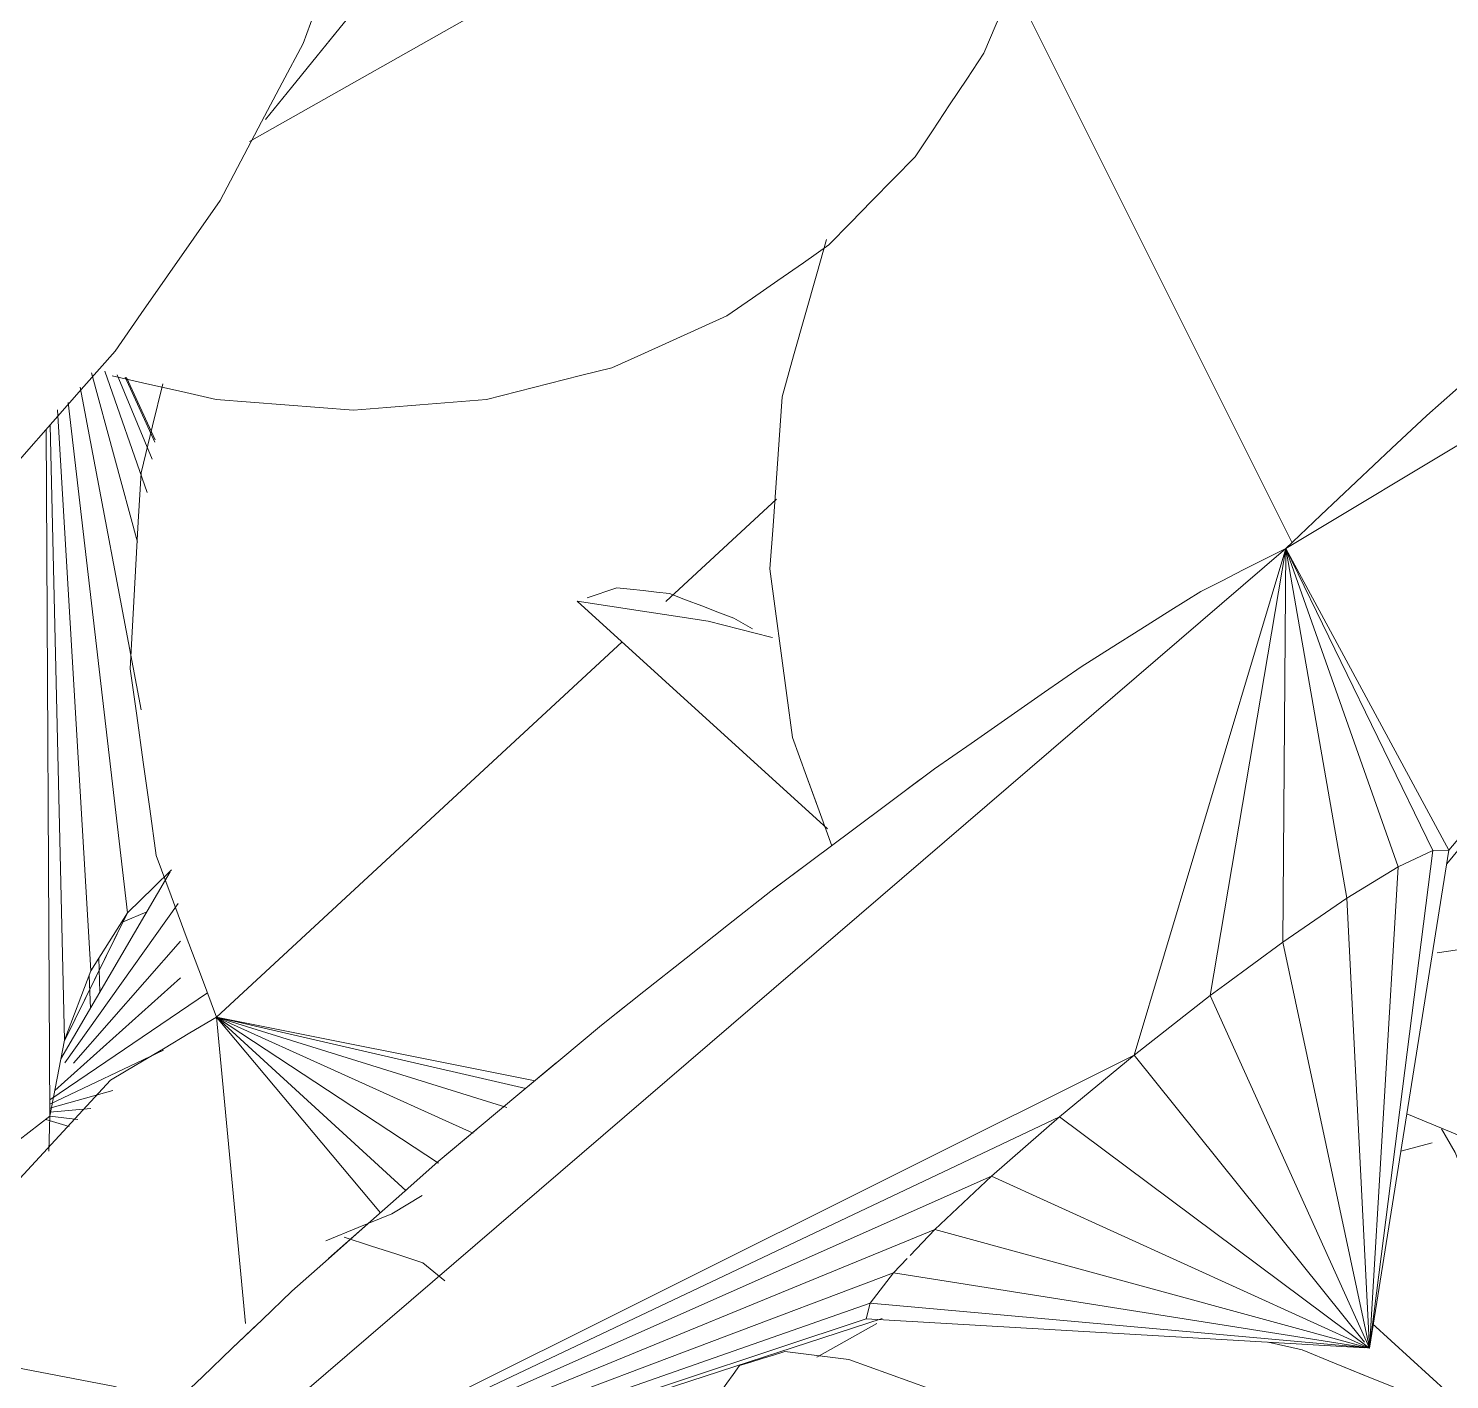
# Model space of a CAD drawing. Header units: metres. Extents: x -18.34 to -13.25, y -25.49 to -16.26.
# Drawn here: x -17.9312 to -17.89111, y -21.30396 to -21.26585 of the extents above; entities that cross this region are included whole.
import ezdxf

# ---------------------------------------------------------------- set-up
doc = ezdxf.new("R2010")
doc.units = ezdxf.units.M
doc.layers.add('Importações nas famílias', color=7, linetype='Continuous', lineweight=5)
doc.layers.add('Vegetação', color=7, linetype='Continuous', lineweight=5)

# ---------------------------------------------------------------- blocks, each defined once
blk = doc.blocks.new('Planta_pergolado_12200 - plantas pergolado_skp_Component_12-V2509-Pavimento 02 - Executivo')
at = {"layer": 'Importações nas famílias', "color": 9}
for p, q in [((0.198984, 0.117965), (0.198125, 0.118184)), ((0.1724, 0.114648), (0.17181, 0.114312))]:
    blk.add_line(p, q, dxfattribs=at)
at = {"layer": 'Importações nas famílias', "color": 9, "flags": 128}
for points in [[(0.192036, 0.119336), (0.191149, 0.119361), (0.190263, 0.119387)], [(0.195547, 0.118843), (0.194669, 0.118966), (0.193791, 0.119089), (0.192913, 0.119213), (0.192036, 0.119336)], [(0.198011, 0.118213), (0.197265, 0.118404), (0.196406, 0.118623), (0.195547, 0.118843)], [(0.200647, 0.117338), (0.199815, 0.117651), (0.198984, 0.117965)]]:
    blk.add_lwpolyline(points, dxfattribs=at)
blk = doc.blocks.new('Planta_pergolado_12200 - plantas pergolado_skp_Component_17-V2511-Pavimento 02 - Executivo')
at = {"layer": 'Importações nas famílias', "color": 9}
blk.add_line((0.172386, 0.114582), (0.173598, 0.117922), dxfattribs=at)
blk = doc.blocks.new('Planta_pergolado_12200 - plantas pergolado_skp_Component_16-V2512-Pavimento 02 - Executivo')
for name in ['Planta_pergolado_12200 - plantas pergolado_skp_Component_17-V2511-Pavimento 02 - Executivo', 'Planta_pergolado_12200 - plantas pergolado_skp_Component_12-V2509-Pavimento 02 - Executivo']:
    blk.add_blockref(name, (0, 0))
blk = doc.blocks.new('Planta_pergolado_12200 - plantas pergolado_skp_Component_12-V247-Pavimento 02 - Executivo')
at = {"layer": 'Importações nas famílias', "color": 9}
blk.add_line((0.163579, 0.077889), (0.162834, 0.077325), dxfattribs=at)
at = {"layer": 'Importações nas famílias', "color": 9, "flags": 128}
blk.add_lwpolyline([(0.165226, 0.078793), (0.164417, 0.078349), (0.163579, 0.077889)], dxfattribs=at)
blk = doc.blocks.new('Planta_pergolado_12200 - plantas pergolado_skp_Component_17-V248-Pavimento 02 - Executivo')
at = {"layer": 'Importações nas famílias', "color": 9}
blk.add_line((0.162618, 0.07909), (0.161993, 0.079499), dxfattribs=at)
at = {"layer": 'Importações nas famílias', "color": 9, "flags": 128}
blk.add_lwpolyline([(0.16476, 0.078644), (0.164046, 0.078793), (0.163332, 0.078942), (0.162618, 0.07909)], dxfattribs=at)
blk = doc.blocks.new('Planta_pergolado_12200 - plantas pergolado_skp_Component_16-V422-Pavimento 02 - Executivo')
for name in ['Planta_pergolado_12200 - plantas pergolado_skp_Component_17-V248-Pavimento 02 - Executivo', 'Planta_pergolado_12200 - plantas pergolado_skp_Component_12-V247-Pavimento 02 - Executivo']:
    blk.add_blockref(name, (0, 0))
blk = doc.blocks.new('Planta_pergolado_12200 - plantas pergolado_skp_Component_12-V2519-Pavimento 02 - Executivo')
at = {"layer": 'Importações nas famílias', "color": 9}
for p, q in [((0.20231, 0.116711), (0.190776, 0.113812)), ((0.190728, 0.114691), (0.19144, 0.114839)), ((0.1724, 0.114648), (0.17181, 0.114312))]:
    blk.add_line(p, q, dxfattribs=at)
at = {"layer": 'Importações nas famílias', "color": 9, "flags": 128}
for points in [[(0.192036, 0.119336), (0.191149, 0.119361), (0.190263, 0.119387), (0.19002, 0.119394)], [(0.195547, 0.118843), (0.194669, 0.118966), (0.193791, 0.119089), (0.192913, 0.119213), (0.192036, 0.119336)], [(0.198984, 0.117965), (0.198125, 0.118184), (0.197265, 0.118404), (0.196406, 0.118623), (0.195547, 0.118843)], [(0.20231, 0.116711), (0.201478, 0.117024), (0.200647, 0.117338), (0.199815, 0.117651), (0.198984, 0.117965)], [(0.198922, 0.116198), (0.199769, 0.116327), (0.200616, 0.116455), (0.201463, 0.116583), (0.20231, 0.116711)], [(0.19527, 0.11557), (0.196183, 0.115727), (0.197096, 0.115884), (0.198009, 0.116041), (0.198922, 0.116198)], [(0.19144, 0.114839), (0.192398, 0.115022), (0.193355, 0.115204), (0.194313, 0.115387), (0.19527, 0.11557)]]:
    blk.add_lwpolyline(points, dxfattribs=at)
blk = doc.blocks.new('Planta_pergolado_12200 - plantas pergolado_skp_Component_17-V2520-Pavimento 02 - Executivo')
at = {"layer": 'Importações nas famílias', "color": 9}
for p, q in [((0.173776, 0.11996), (0.181266, 0.127147)), ((0.173699, 0.120881), (0.173776, 0.11996)), ((0.173872, 0.120051), (0.173239, 0.120176)), ((0.173801, 0.119745), (0.172194, 0.119103)), ((0.173789, 0.119851), (0.172718, 0.119641)), ((0.173776, 0.11996), (0.173028, 0.11996)), ((0.173776, 0.11996), (0.173607, 0.117923)), ((0.173776, 0.11996), (0.175829, 0.101947)), ((0.169991, 0.11627), (0.173826, 0.119525)), ((0.173813, 0.119637), (0.17098, 0.117898)), ((0.173719, 0.119271), (0.170737, 0.115952)), ((0.170842, 0.114994), (0.173305, 0.118493)), ((0.171011, 0.114012), (0.173531, 0.118517)), ((0.173648, 0.118418), (0.17131, 0.113196)), ((0.172318, 0.114396), (0.173598, 0.117922)), ((0.173607, 0.117923), (0.173109, 0.116025)), ((0.175737, 0.101816), (0.173607, 0.117923)), ((0.173109, 0.116025), (0.172318, 0.114396)), ((0.17559, 0.101392), (0.173109, 0.116025)), ((0.172318, 0.114396), (0.1717, 0.113646)), ((0.175326, 0.101168), (0.172318, 0.114396)), ((0.1717, 0.113646), (0.171287, 0.113145)), ((0.175057, 0.100737), (0.172536, 0.109035)), ((0.174799, 0.100323), (0.173109, 0.104639)), ((0.17446, 0.100242), (0.172995, 0.103309)), ((0.174121, 0.100306), (0.17296, 0.102423)), ((0.173869, 0.100353), (0.172939, 0.101904)), ((0.173902, 0.100347), (0.172942, 0.101965))]:
    blk.add_line(p, q, dxfattribs=at)
blk = doc.blocks.new('Planta_pergolado_12200 - plantas pergolado_skp_Component_16-V2521-Pavimento 02 - Executivo')
for name in ['Planta_pergolado_12200 - plantas pergolado_skp_Component_17-V2520-Pavimento 02 - Executivo', 'Planta_pergolado_12200 - plantas pergolado_skp_Component_12-V2519-Pavimento 02 - Executivo']:
    blk.add_blockref(name, (0, 0))
blk = doc.blocks.new('Planta_pergolado_12200 - plantas pergolado_skp_Component_17-V2526-Pavimento 02 - Executivo')
at = {"layer": 'Importações nas famílias', "color": 9}
for p, q in [((0.173143, 0.116153), (0.173017, 0.11701)), ((0.172937, 0.11567), (0.172817, 0.116563))]:
    blk.add_line(p, q, dxfattribs=at)
blk = doc.blocks.new('Planta_pergolado_12200 - plantas pergolado_skp_Component_16-V2527-Pavimento 02 - Executivo')
blk.add_blockref('Planta_pergolado_12200 - plantas pergolado_skp_Component_17-V2526-Pavimento 02 - Executivo', (0, 0))
blk = doc.blocks.new('Planta_pergolado_12200 - plantas pergolado_skp_-V2542-Pavimento 02 - Executivo')
for name, p in [('Planta_pergolado_12200 - plantas pergolado_skp_Component_16-V2527-Pavimento 02 - Executivo', (0, 0)), ('Planta_pergolado_12200 - plantas pergolado_skp_Component_16-V2512-Pavimento 02 - Executivo', (0, 0)), ('Planta_pergolado_12200 - plantas pergolado_skp_Component_16-V2521-Pavimento 02 - Executivo', (0, 0)), ('Planta_pergolado_12200 - plantas pergolado_skp_Component_16-V422-Pavimento 02 - Executivo', (0.000944, 0.043651)), ('Planta_pergolado_12200 - plantas pergolado_skp_Component_16-V422-Pavimento 02 - Executivo', (0.000944, 0.043651))]:
    blk.add_blockref(name, p)
blk = doc.blocks.new('Planta_pergolado_12200 - plantas pergolado_skp_-V2576-Pavimento 02 - Executivo')
at = {"rotation": 89.9999999999999}
blk.add_blockref('Planta_pergolado_12200 - plantas pergolado_skp_-V2542-Pavimento 02 - Executivo', (0.274037, 0.01573), dxfattribs=at)
blk = doc.blocks.new('Planta_pergolado_12200 - plantas pergolado_skp_Component_12-V276-Pavimento 02 - Executivo')
at = {"layer": 'Importações nas famílias', "color": 9, "flags": 128}
for points in [[(0.123303, 0.031148), (0.122845, 0.03038), (0.122387, 0.029612), (0.121929, 0.028844), (0.121471, 0.028076)], [(0.121471, 0.028076), (0.121101, 0.027218), (0.120732, 0.02636), (0.120362, 0.025502), (0.119992, 0.024644)], [(0.119992, 0.024644), (0.11972, 0.023716), (0.119447, 0.022788), (0.119174, 0.021861), (0.118902, 0.020933)], [(0.118902, 0.020933), (0.118732, 0.019957), (0.118563, 0.018981), (0.118394, 0.018006), (0.118225, 0.01703)]]:
    blk.add_lwpolyline(points, dxfattribs=at)
blk = doc.blocks.new('Planta_pergolado_12200 - plantas pergolado_skp_Component_16-V2682-Pavimento 02 - Executivo')
blk.add_blockref('Planta_pergolado_12200 - plantas pergolado_skp_Component_12-V276-Pavimento 02 - Executivo', (0, 0))
blk = doc.blocks.new('Planta_pergolado_12200 - plantas pergolado_skp_-V2694-Pavimento 02 - Executivo')
blk.add_blockref('Planta_pergolado_12200 - plantas pergolado_skp_Component_16-V2682-Pavimento 02 - Executivo', (0, 0))
blk = doc.blocks.new('Planta_pergolado_12200 - plantas pergolado_skp_-V2695-Pavimento 02 - Executivo')
at = {"xscale": 1.254472261797389, "yscale": 1.254472261797389, "zscale": 1.254472261797389, "rotation": 44.99999999999149}
blk.add_blockref('Planta_pergolado_12200 - plantas pergolado_skp_-V2694-Pavimento 02 - Executivo', (0.101937, -0.102346), dxfattribs=at)
blk = doc.blocks.new('Planta_pergolado_12200 - plantas pergolado_skp_Component_12-V2710-Pavimento 02 - Executivo')
at = {"layer": 'Importações nas famílias', "color": 9}
for p, q in [((0.203254, 0.160362), (0.187382, 0.156372)), ((0.180623, 0.154672), (0.17698, 0.153757))]:
    blk.add_line(p, q, dxfattribs=at)
at = {"layer": 'Importações nas famílias', "color": 9, "flags": 128}
for points in [[(0.189435, 0.163089), (0.18855, 0.163017), (0.187665, 0.162944), (0.18678, 0.162872), (0.185895, 0.1628)], [(0.19298, 0.162987), (0.192094, 0.163012), (0.191208, 0.163038), (0.190321, 0.163064), (0.189435, 0.163089)], [(0.196491, 0.162494), (0.195613, 0.162617), (0.194736, 0.16274), (0.193858, 0.162863), (0.19298, 0.162987)], [(0.185895, 0.1628), (0.185021, 0.16263), (0.184147, 0.162461)], [(0.199928, 0.161615), (0.199069, 0.161835), (0.19821, 0.162055), (0.19735, 0.162274), (0.196491, 0.162494)], [(0.203254, 0.160362), (0.202423, 0.160675), (0.201591, 0.160989), (0.20076, 0.161302), (0.199928, 0.161615)], [(0.174884, 0.159174), (0.174128, 0.158744), (0.173344, 0.158299), (0.172561, 0.157853)], [(0.172561, 0.157853), (0.171825, 0.157325), (0.17109, 0.156796), (0.170355, 0.156267)]]:
    blk.add_lwpolyline(points, dxfattribs=at)
blk = doc.blocks.new('Planta_pergolado_12200 - plantas pergolado_skp_Component_12-V2711-Pavimento 02 - Executivo')
at = {"layer": 'Importações nas famílias', "color": 9}
for p, q in [((0.175998, 0.184731), (0.168774, 0.179472)), ((0.171312, 0.184499), (0.171832, 0.184728)), ((0.1518, 0.173348), (0.151379, 0.172758)), ((0.153071, 0.168039), (0.148445, 0.164671))]:
    blk.add_line(p, q, dxfattribs=at)
at = {"layer": 'Importações nas famílias', "color": 9, "flags": 128}
for points in [[(0.171832, 0.184728), (0.172272, 0.184844), (0.172713, 0.18496), (0.173153, 0.185076), (0.173593, 0.185192)], [(0.173593, 0.185192), (0.173943, 0.185193), (0.174293, 0.185193), (0.174642, 0.185193), (0.174992, 0.185194)], [(0.174992, 0.185194), (0.175244, 0.185078), (0.175495, 0.184963), (0.175746, 0.184847)], [(0.175998, 0.184731), (0.175124, 0.184692), (0.17425, 0.184653), (0.173375, 0.184613), (0.172501, 0.184574)], [(0.172501, 0.184574), (0.171655, 0.184455), (0.170808, 0.184336), (0.170762, 0.18433)], [(0.151379, 0.172758), (0.151044, 0.172121), (0.150708, 0.171484), (0.150373, 0.170847), (0.150038, 0.17021)], [(0.150038, 0.17021), (0.149793, 0.169533), (0.149547, 0.168857), (0.149302, 0.16818), (0.149057, 0.167504)], [(0.149057, 0.167504), (0.148904, 0.166796), (0.148751, 0.166087), (0.148598, 0.165379), (0.148445, 0.164671)]]:
    blk.add_lwpolyline(points, dxfattribs=at)
blk = doc.blocks.new('Planta_pergolado_12200 - plantas pergolado_skp_Component_17-V2712-Pavimento 02 - Executivo')
at = {"layer": 'Importações nas famílias', "color": 9}
for p, q in [((0.171054, 0.187972), (0.173669, 0.184969)), ((0.174699, 0.183786), (0.18428, 0.172783)), ((0.18428, 0.172783), (0.175734, 0.172016)), ((0.175954, 0.171795), (0.18428, 0.172783)), ((0.176402, 0.171241), (0.18428, 0.172783)), ((0.18428, 0.172783), (0.177206, 0.170466)), ((0.18428, 0.172783), (0.178033, 0.169583)), ((0.178801, 0.168764), (0.18428, 0.172783)), ((0.179412, 0.168112), (0.18428, 0.172783)), ((0.182645, 0.164826), (0.18428, 0.172783))]:
    blk.add_line(p, q, dxfattribs=at)
at = {"layer": 'Importações nas famílias', "color": 9, "flags": 128}
for points in [[(0.183201, 0.200119), (0.183787, 0.199211), (0.184374, 0.198302), (0.184961, 0.197394), (0.185548, 0.196485)], [(0.18749, 0.189254), (0.187641, 0.188123), (0.187812, 0.186853)], [(0.187812, 0.186853), (0.187743, 0.185559), (0.187674, 0.184266), (0.187604, 0.182972), (0.187535, 0.181678)], [(0.187535, 0.181678), (0.187232, 0.180471), (0.186929, 0.179264), (0.186626, 0.178058), (0.186323, 0.176851)], [(0.186323, 0.176851), (0.185813, 0.175834), (0.185302, 0.174817), (0.184791, 0.1738), (0.18428, 0.172783)], [(0.18428, 0.172783), (0.184931, 0.172293), (0.185581, 0.171803), (0.186231, 0.171313), (0.186881, 0.170823)], [(0.186881, 0.170823), (0.187429, 0.170083), (0.187977, 0.169343), (0.188525, 0.168604), (0.189073, 0.167864)]]:
    blk.add_lwpolyline(points, dxfattribs=at)
blk = doc.blocks.new('Planta_pergolado_12200 - plantas pergolado_skp_Component_16-V2713-Pavimento 02 - Executivo')
for name in ['Planta_pergolado_12200 - plantas pergolado_skp_Component_17-V2712-Pavimento 02 - Executivo', 'Planta_pergolado_12200 - plantas pergolado_skp_Component_12-V2711-Pavimento 02 - Executivo', 'Planta_pergolado_12200 - plantas pergolado_skp_Component_12-V2710-Pavimento 02 - Executivo']:
    blk.add_blockref(name, (0, 0))
blk = doc.blocks.new('Planta_pergolado_12200 - plantas pergolado_skp_Component_12-V322-Pavimento 02 - Executivo')
at = {"layer": 'Importações nas famílias', "color": 9}
for p, q in [((0.185909, 0.195856), (0.165672, 0.210402)), ((0.193508, 0.190394), (0.192455, 0.19115)), ((0.192575, 0.190151), (0.193508, 0.190394))]:
    blk.add_line(p, q, dxfattribs=at)
at = {"layer": 'Importações nas famílias', "color": 9, "flags": 128}
for points in [[(0.165672, 0.210402), (0.16563, 0.209519), (0.165589, 0.208636), (0.165547, 0.207753), (0.165506, 0.20687)], [(0.165506, 0.20687), (0.165607, 0.20602), (0.165709, 0.205169), (0.165811, 0.204318), (0.165912, 0.203467)], [(0.165912, 0.203467), (0.166155, 0.202668), (0.166397, 0.201869), (0.166639, 0.20107), (0.166882, 0.200271)], [(0.166882, 0.200271), (0.167259, 0.199543), (0.167637, 0.198815), (0.168014, 0.198086), (0.168391, 0.197358)], [(0.168391, 0.197358), (0.168895, 0.196718), (0.169399, 0.196077), (0.169902, 0.195436), (0.170406, 0.194796)], [(0.170406, 0.194796), (0.171024, 0.194258), (0.171642, 0.19372), (0.17226, 0.193182), (0.172878, 0.192645)], [(0.172878, 0.192645), (0.173596, 0.192222), (0.174314, 0.1918), (0.175032, 0.191377), (0.17575, 0.190955)], [(0.17575, 0.190955), (0.17655, 0.190658), (0.177351, 0.190361), (0.178152, 0.190063), (0.178953, 0.189766)], [(0.178953, 0.189766), (0.179818, 0.189601), (0.180684, 0.189437), (0.181549, 0.189272), (0.182414, 0.189107)], [(0.186051, 0.188992), (0.186982, 0.1891), (0.187914, 0.189208), (0.188846, 0.189316)], [(0.182414, 0.189107), (0.183323, 0.189078), (0.184232, 0.189049), (0.185141, 0.189021), (0.186051, 0.188992)]]:
    blk.add_lwpolyline(points, dxfattribs=at)
blk = doc.blocks.new('Planta_pergolado_12200 - plantas pergolado_skp_Component_17-V2717-Pavimento 02 - Executivo')
at = {"layer": 'Importações nas famílias', "color": 9}
for p, q in [((0.157407, 0.188317), (0.166332, 0.202182)), ((0.152808, 0.172642), (0.152009, 0.172952))]:
    blk.add_line(p, q, dxfattribs=at)
at = {"layer": 'Importações nas famílias', "color": 9, "flags": 128}
for points in [[(0.170485, 0.194935), (0.170642, 0.194001), (0.170828, 0.192893), (0.171014, 0.191786), (0.1712, 0.190679)], [(0.1712, 0.190679), (0.171157, 0.189541), (0.171114, 0.188403), (0.171071, 0.187265), (0.171029, 0.186127)], [(0.171029, 0.186127), (0.17076, 0.185036), (0.170491, 0.183945), (0.170222, 0.182854), (0.169953, 0.181763)], [(0.169953, 0.181763), (0.169477, 0.180793), (0.169, 0.179823), (0.168611, 0.179031)]]:
    blk.add_lwpolyline(points, dxfattribs=at)
blk = doc.blocks.new('Planta_pergolado_12200 - plantas pergolado_skp_Component_16-V2718-Pavimento 02 - Executivo')
for name in ['Planta_pergolado_12200 - plantas pergolado_skp_Component_17-V2717-Pavimento 02 - Executivo', 'Planta_pergolado_12200 - plantas pergolado_skp_Component_12-V322-Pavimento 02 - Executivo']:
    blk.add_blockref(name, (0, 0))
blk = doc.blocks.new('Planta_pergolado_12200 - plantas pergolado_skp_Component_12-V2724-Pavimento 02 - Executivo')
at = {"layer": 'Importações nas famílias', "color": 9}
for p, q in [((0.196491, 0.162494), (0.195918, 0.162574)), ((0.173344, 0.158299), (0.172754, 0.157963))]:
    blk.add_line(p, q, dxfattribs=at)
at = {"layer": 'Importações nas famílias', "color": 9, "flags": 128}
for points in [[(0.19298, 0.162987), (0.192094, 0.163012), (0.191208, 0.163038)], [(0.195613, 0.162617), (0.194736, 0.16274), (0.193858, 0.162863), (0.19298, 0.162987)], [(0.199928, 0.161615), (0.199069, 0.161835), (0.19821, 0.162055), (0.19735, 0.162274), (0.196491, 0.162494)], [(0.201591, 0.160989), (0.20076, 0.161302), (0.199928, 0.161615)]]:
    blk.add_lwpolyline(points, dxfattribs=at)
blk = doc.blocks.new('Planta_pergolado_12200 - plantas pergolado_skp_Component_17-V2725-Pavimento 02 - Executivo')
at = {"layer": 'Importações nas famílias', "color": 9, "flags": 128}
for points in [[(0.183201, 0.200119), (0.183787, 0.199211), (0.184117, 0.1987)], [(0.184374, 0.198302), (0.184961, 0.197394), (0.185548, 0.196485)], [(0.18749, 0.189254), (0.187641, 0.188123), (0.187812, 0.186853)], [(0.187812, 0.186853), (0.187743, 0.185559), (0.187674, 0.184266), (0.187604, 0.182972), (0.187535, 0.181678)], [(0.187535, 0.181678), (0.187232, 0.180471), (0.186929, 0.179264), (0.186626, 0.178058), (0.186323, 0.176851)], [(0.186323, 0.176851), (0.185813, 0.175834), (0.185496, 0.175203)], [(0.185581, 0.171803), (0.186231, 0.171313), (0.186881, 0.170823)], [(0.186881, 0.170823), (0.187429, 0.170083), (0.187977, 0.169343), (0.188525, 0.168604), (0.189073, 0.167864)]]:
    blk.add_lwpolyline(points, dxfattribs=at)
blk = doc.blocks.new('Planta_pergolado_12200 - plantas pergolado_skp_Component_16-V2726-Pavimento 02 - Executivo')
for name in ['Planta_pergolado_12200 - plantas pergolado_skp_Component_17-V2725-Pavimento 02 - Executivo', 'Planta_pergolado_12200 - plantas pergolado_skp_Component_12-V2724-Pavimento 02 - Executivo']:
    blk.add_blockref(name, (0, 0))
blk = doc.blocks.new('Planta_pergolado_12200 - plantas pergolado_skp_Component_12-V2729-Pavimento 02 - Executivo')
at = {"layer": 'Importações nas famílias', "color": 9, "flags": 128}
for points in [[(0.170406, 0.194796), (0.171024, 0.194258), (0.171642, 0.19372), (0.17226, 0.193182), (0.172878, 0.192645)], [(0.172878, 0.192645), (0.173596, 0.192222), (0.174314, 0.1918), (0.175032, 0.191377), (0.17575, 0.190955)], [(0.17575, 0.190955), (0.17655, 0.190658), (0.177351, 0.190361), (0.178152, 0.190063), (0.178953, 0.189766)], [(0.178953, 0.189766), (0.179818, 0.189601), (0.180684, 0.189437), (0.181549, 0.189272), (0.182414, 0.189107)], [(0.186051, 0.188992), (0.186982, 0.1891), (0.187914, 0.189208), (0.188846, 0.189316)], [(0.182414, 0.189107), (0.183323, 0.189078), (0.184232, 0.189049), (0.185141, 0.189021), (0.186051, 0.188992)]]:
    blk.add_lwpolyline(points, dxfattribs=at)
blk = doc.blocks.new('Planta_pergolado_12200 - plantas pergolado_skp_Component_17-V2730-Pavimento 02 - Executivo')
at = {"layer": 'Importações nas famílias', "color": 9}
for p, q in [((0.169, 0.179823), (0.168611, 0.179031)), ((0.152808, 0.172642), (0.152009, 0.172952))]:
    blk.add_line(p, q, dxfattribs=at)
at = {"layer": 'Importações nas famílias', "color": 9, "flags": 128}
for points in [[(0.170485, 0.194935), (0.170642, 0.194001), (0.170828, 0.192893), (0.171014, 0.191786), (0.1712, 0.190679)], [(0.1712, 0.190679), (0.171157, 0.189541), (0.171114, 0.188403), (0.171071, 0.187265), (0.171029, 0.186127)], [(0.171029, 0.186127), (0.17076, 0.185036), (0.170491, 0.183945), (0.170222, 0.182854), (0.169953, 0.181763)], [(0.169953, 0.181763), (0.169477, 0.180793), (0.169149, 0.180126)]]:
    blk.add_lwpolyline(points, dxfattribs=at)
blk = doc.blocks.new('Planta_pergolado_12200 - plantas pergolado_skp_Component_16-V2731-Pavimento 02 - Executivo')
for name in ['Planta_pergolado_12200 - plantas pergolado_skp_Component_17-V2730-Pavimento 02 - Executivo', 'Planta_pergolado_12200 - plantas pergolado_skp_Component_12-V2729-Pavimento 02 - Executivo']:
    blk.add_blockref(name, (0, 0))
blk = doc.blocks.new('Planta_pergolado_12200 - plantas pergolado_skp_Component_12-V267-Pavimento 02 - Executivo')
at = {"layer": 'Importações nas famílias', "color": 9}
for p, q in [((0.182294, 0.121633), (0.181721, 0.122089)), ((0.163358, 0.11721), (0.179336, 0.1138))]:
    blk.add_line(p, q, dxfattribs=at)
at = {"layer": 'Importações nas famílias', "color": 9, "flags": 128}
for points in [[(0.173908, 0.12464), (0.17328, 0.124553), (0.172653, 0.124466), (0.172025, 0.124379), (0.171398, 0.124292)], [(0.176506, 0.124383), (0.175856, 0.124447), (0.175207, 0.124512), (0.174557, 0.124576), (0.173908, 0.12464)], [(0.171398, 0.124292), (0.170807, 0.124055), (0.170217, 0.123819), (0.169626, 0.123582), (0.169035, 0.123346)], [(0.179131, 0.123526), (0.178474, 0.12374), (0.177818, 0.123954), (0.177162, 0.124169), (0.176506, 0.124383)], [(0.169035, 0.123346), (0.168495, 0.122965), (0.167955, 0.122585), (0.167415, 0.122205), (0.166875, 0.121824)], [(0.181721, 0.122089), (0.181073, 0.122448), (0.180426, 0.122807), (0.179778, 0.123167), (0.179131, 0.123526)], [(0.166875, 0.121824), (0.166398, 0.121309), (0.165921, 0.120793), (0.165444, 0.120278), (0.164967, 0.119763)], [(0.164967, 0.119763), (0.164565, 0.119124), (0.164162, 0.118486), (0.16376, 0.117848), (0.163358, 0.11721)]]:
    blk.add_lwpolyline(points, dxfattribs=at)
blk = doc.blocks.new('Planta_pergolado_12200 - plantas pergolado_skp_Component_12-V359-Pavimento 02 - Executivo')
at = {"layer": 'Importações nas famílias', "color": 9}
for p, q in [((0.167296, 0.119968), (0.186342, 0.110211)), ((0.182213, 0.117459), (0.182584, 0.116931))]:
    blk.add_line(p, q, dxfattribs=at)
at = {"layer": 'Importações nas famílias', "color": 9, "flags": 128}
for points in [[(0.172193, 0.122593), (0.172622, 0.122618), (0.17305, 0.122644), (0.173478, 0.12267), (0.173906, 0.122695)], [(0.173906, 0.122695), (0.174336, 0.122623), (0.174766, 0.12255), (0.175196, 0.122478), (0.175626, 0.122406)], [(0.170509, 0.1221), (0.17093, 0.122223), (0.171351, 0.122346), (0.171772, 0.122469), (0.172193, 0.122593)], [(0.175626, 0.122406), (0.176054, 0.122236), (0.176481, 0.122067), (0.176909, 0.121897), (0.177336, 0.121728)], [(0.16887, 0.121221), (0.16928, 0.121441), (0.16969, 0.121661), (0.170099, 0.12188), (0.170509, 0.1221)], [(0.177336, 0.121728), (0.177756, 0.121463), (0.178176, 0.121198), (0.178596, 0.120934), (0.179016, 0.120669)], [(0.167296, 0.119968), (0.16769, 0.120281), (0.168083, 0.120595), (0.168477, 0.120908), (0.16887, 0.121221)], [(0.179016, 0.120669), (0.179424, 0.120312), (0.179832, 0.119955), (0.18024, 0.119598), (0.180648, 0.119241)], [(0.171177, 0.119455), (0.170207, 0.119583), (0.169236, 0.119712), (0.168266, 0.11984), (0.167296, 0.119968)], [(0.174859, 0.118826), (0.173938, 0.118984), (0.173018, 0.119141), (0.172097, 0.119298), (0.171177, 0.119455)], [(0.180648, 0.119241), (0.181039, 0.118795), (0.181431, 0.11835), (0.181822, 0.117905), (0.182213, 0.117459)], [(0.178256, 0.118096), (0.177407, 0.118278), (0.176557, 0.118461), (0.175708, 0.118644), (0.174859, 0.118826)], [(0.181289, 0.117281), (0.180531, 0.117485), (0.179772, 0.117688), (0.179014, 0.117892), (0.178256, 0.118096)], [(0.183886, 0.1164), (0.183237, 0.116621), (0.182588, 0.116841), (0.181938, 0.117061), (0.181289, 0.117281)], [(0.185987, 0.115475), (0.185462, 0.115707), (0.184937, 0.115938), (0.184412, 0.116169), (0.183886, 0.1164)], [(0.187542, 0.114527), (0.187154, 0.114764), (0.186765, 0.115001), (0.186376, 0.115238), (0.185987, 0.115475)], [(0.188515, 0.113579), (0.188272, 0.113816), (0.188029, 0.114053), (0.187786, 0.11429), (0.187542, 0.114527)], [(0.188883, 0.112651), (0.188791, 0.112883), (0.188699, 0.113115), (0.188607, 0.113347), (0.188515, 0.113579)], [(0.188637, 0.111767), (0.188699, 0.111988), (0.18876, 0.112209), (0.188822, 0.11243), (0.188883, 0.112651)], [(0.187783, 0.110947), (0.187997, 0.111152), (0.18821, 0.111357), (0.188424, 0.111562), (0.188637, 0.111767)], [(0.186342, 0.110211), (0.186702, 0.110395), (0.187062, 0.110579), (0.187423, 0.110763), (0.187783, 0.110947)]]:
    blk.add_lwpolyline(points, dxfattribs=at)
blk = doc.blocks.new('Planta_pergolado_12200 - plantas pergolado_skp_Component_12-V271-Pavimento 02 - Executivo')
at = {"layer": 'Importações nas famílias', "color": 9}
for p, q in [((0.152486, 0.144338), (0.184209, 0.126916)), ((0.186452, 0.129541), (0.186009, 0.130285))]:
    blk.add_line(p, q, dxfattribs=at)
blk = doc.blocks.new('Planta_pergolado_12200 - plantas pergolado_skp_Component_17-V2744-Pavimento 02 - Executivo')
at = {"layer": 'Importações nas famílias', "color": 9}
for p, q in [((0.187786, 0.130871), (0.19225, 0.152901)), ((0.187979, 0.131085), (0.19225, 0.152901)), ((0.19225, 0.152901), (0.19508, 0.13239)), ((0.19508, 0.13239), (0.187979, 0.131085)), ((0.188184, 0.130817), (0.19508, 0.13239)), ((0.188374, 0.130031), (0.19508, 0.13239)), ((0.19508, 0.13239), (0.188537, 0.12878)), ((0.19508, 0.13239), (0.188663, 0.127151)), ((0.188741, 0.125253), (0.19508, 0.13239)), ((0.188768, 0.123216), (0.19508, 0.13239)), ((0.193999, 0.099201), (0.19508, 0.13239)), ((0.180863, 0.123216), (0.187979, 0.131085)), ((0.188184, 0.130817), (0.187979, 0.131085)), ((0.180863, 0.123216), (0.188184, 0.130817)), ((0.188374, 0.130031), (0.188184, 0.130817)), ((0.180863, 0.123216), (0.188374, 0.130031)), ((0.188537, 0.12878), (0.188374, 0.130031)), ((0.180863, 0.123216), (0.188537, 0.12878)), ((0.188663, 0.127151), (0.188537, 0.12878)), ((0.180863, 0.123216), (0.188663, 0.127151)), ((0.188725, 0.125634), (0.188663, 0.127151)), ((0.188725, 0.125634), (0.188741, 0.125253)), ((0.188741, 0.125253), (0.180863, 0.123216)), ((0.188741, 0.125253), (0.188768, 0.123216)), ((0.180863, 0.123216), (0.188663, 0.119282)), ((0.188537, 0.117653), (0.180863, 0.123216)), ((0.180863, 0.123216), (0.188374, 0.116402)), ((0.180863, 0.123216), (0.188741, 0.12118)), ((0.187979, 0.115348), (0.180929, 0.123143)), ((0.188184, 0.115616), (0.180931, 0.123145)), ((0.18102, 0.123216), (0.188768, 0.123216)), ((0.188768, 0.123216), (0.188741, 0.12118)), ((0.188768, 0.123216), (0.193999, 0.099201)), ((0.188741, 0.12118), (0.188663, 0.119282)), ((0.193999, 0.099201), (0.188741, 0.12118)), ((0.188663, 0.119282), (0.188537, 0.117653)), ((0.193999, 0.099201), (0.188663, 0.119282)), ((0.188537, 0.117653), (0.188439, 0.116903)), ((0.193999, 0.099201), (0.188537, 0.117653)), ((0.188428, 0.116819), (0.188374, 0.116402)), ((0.188374, 0.116402), (0.188184, 0.115616)), ((0.193999, 0.099201), (0.188374, 0.116402)), ((0.193999, 0.099201), (0.187775, 0.115616)), ((0.188184, 0.115616), (0.187979, 0.115348)), ((0.193999, 0.099201), (0.188184, 0.115616)), ((0.187763, 0.11546), (0.188003, 0.114032)), ((0.193999, 0.099201), (0.187979, 0.115348))]:
    blk.add_line(p, q, dxfattribs=at)
at = {"layer": 'Importações nas famílias', "color": 9, "flags": 128}
for points in [[(0.195596, 0.141284), (0.195548, 0.140077), (0.1955, 0.13887), (0.195452, 0.137664), (0.195403, 0.136457)], [(0.195403, 0.136457), (0.195323, 0.13544), (0.195242, 0.134423), (0.195161, 0.133406), (0.19508, 0.13239)], [(0.19508, 0.13239), (0.195183, 0.131899), (0.195286, 0.131409), (0.195389, 0.130919), (0.195492, 0.130429)], [(0.195492, 0.130429), (0.195579, 0.129689), (0.195665, 0.128949), (0.195752, 0.12821), (0.195839, 0.12747)], [(0.195839, 0.12747), (0.195904, 0.126532), (0.195968, 0.125593), (0.196033, 0.124655), (0.196098, 0.123717)], [(0.196098, 0.123717), (0.196136, 0.122643), (0.196174, 0.12157), (0.196212, 0.120496), (0.19625, 0.119423)], [(0.19625, 0.119423), (0.196259, 0.118288), (0.196268, 0.117152), (0.196277, 0.116017), (0.196286, 0.114882)], [(0.196286, 0.114882), (0.196265, 0.113762), (0.196244, 0.112643), (0.196224, 0.111523), (0.196203, 0.110403)], [(0.196203, 0.110403), (0.196154, 0.109376), (0.196104, 0.108348), (0.196055, 0.10732), (0.196006, 0.106292)], [(0.196006, 0.106292), (0.195932, 0.105426), (0.195858, 0.10456), (0.195784, 0.103694), (0.19571, 0.102829)]]:
    blk.add_lwpolyline(points, dxfattribs=at)
blk = doc.blocks.new('Planta_pergolado_12200 - plantas pergolado_skp_Component_16-V2745-Pavimento 02 - Executivo')
for name in ['Planta_pergolado_12200 - plantas pergolado_skp_Component_17-V2744-Pavimento 02 - Executivo', 'Planta_pergolado_12200 - plantas pergolado_skp_Component_12-V271-Pavimento 02 - Executivo', 'Planta_pergolado_12200 - plantas pergolado_skp_Component_12-V267-Pavimento 02 - Executivo', 'Planta_pergolado_12200 - plantas pergolado_skp_Component_12-V359-Pavimento 02 - Executivo']:
    blk.add_blockref(name, (0, 0))
blk = doc.blocks.new('Planta_pergolado_12200 - plantas pergolado_skp_Component_12-V2755-Pavimento 02 - Executivo')
at = {"layer": 'Importações nas famílias', "color": 9}
for p, q in [((0.177162, 0.124169), (0.176506, 0.124383)), ((0.182294, 0.121633), (0.181721, 0.122089))]:
    blk.add_line(p, q, dxfattribs=at)
at = {"layer": 'Importações nas famílias', "color": 9, "flags": 128}
for points in [[(0.173908, 0.12464), (0.17328, 0.124553), (0.172653, 0.124466), (0.172025, 0.124379), (0.171398, 0.124292)], [(0.176506, 0.124383), (0.175856, 0.124447), (0.175207, 0.124512), (0.174557, 0.124576), (0.173908, 0.12464)], [(0.171398, 0.124292), (0.170807, 0.124055), (0.170217, 0.123819), (0.169626, 0.123582), (0.169035, 0.123346)], [(0.179131, 0.123526), (0.178474, 0.12374), (0.177818, 0.123954), (0.177274, 0.124132)], [(0.169035, 0.123346), (0.168495, 0.122965), (0.167955, 0.122585), (0.167415, 0.122205), (0.166875, 0.121824)], [(0.180426, 0.122807), (0.179778, 0.123167), (0.179131, 0.123526)], [(0.181721, 0.122089), (0.181073, 0.122448), (0.180476, 0.122779)], [(0.166875, 0.121824), (0.166398, 0.121309), (0.165921, 0.120793), (0.165444, 0.120278), (0.164967, 0.119763)], [(0.164967, 0.119763), (0.164565, 0.119124), (0.164193, 0.118534)]]:
    blk.add_lwpolyline(points, dxfattribs=at)
blk = doc.blocks.new('Planta_pergolado_12200 - plantas pergolado_skp_Component_17-V2760-Pavimento 02 - Executivo')
at = {"layer": 'Importações nas famílias', "color": 9}
for p, q in [((0.196111, 0.123357), (0.196136, 0.122643)), ((0.196281, 0.115499), (0.196286, 0.114882)), ((0.196286, 0.114882), (0.196265, 0.113762)), ((0.196222, 0.111453), (0.196203, 0.110403)), ((0.196055, 0.10732), (0.196006, 0.106292)), ((0.196006, 0.106292), (0.195932, 0.105426))]:
    blk.add_line(p, q, dxfattribs=at)
at = {"layer": 'Importações nas famílias', "color": 9, "flags": 128}
for points in [[(0.195499, 0.138855), (0.195452, 0.137664), (0.195403, 0.136457)], [(0.195403, 0.136457), (0.195323, 0.13544), (0.195242, 0.134423)], [(0.195286, 0.131409), (0.195389, 0.130919), (0.195492, 0.130429)], [(0.195492, 0.130429), (0.195579, 0.129689), (0.195665, 0.128949), (0.195752, 0.12821), (0.195839, 0.12747)], [(0.195839, 0.12747), (0.195904, 0.126532), (0.195968, 0.125593), (0.196033, 0.124655), (0.196098, 0.123717)], [(0.19614, 0.122537), (0.196174, 0.12157), (0.196212, 0.120496), (0.196248, 0.11947)], [(0.19625, 0.119423), (0.196259, 0.118288), (0.196268, 0.117152), (0.196277, 0.116017)], [(0.196263, 0.113636), (0.196244, 0.112643), (0.196224, 0.111523)], [(0.196203, 0.110403), (0.196154, 0.109376), (0.196104, 0.108348), (0.196055, 0.107322)], [(0.195922, 0.105311), (0.195858, 0.10456), (0.195784, 0.103694), (0.19571, 0.102829)]]:
    blk.add_lwpolyline(points, dxfattribs=at)
blk = doc.blocks.new('Planta_pergolado_12200 - plantas pergolado_skp_Component_16-V2761-Pavimento 02 - Executivo')
for name in ['Planta_pergolado_12200 - plantas pergolado_skp_Component_17-V2760-Pavimento 02 - Executivo', 'Planta_pergolado_12200 - plantas pergolado_skp_Component_12-V2755-Pavimento 02 - Executivo']:
    blk.add_blockref(name, (0, 0))
blk = doc.blocks.new('Planta_pergolado_12200 - plantas pergolado_skp_-V2762-Pavimento 02 - Executivo')
for name in ['Planta_pergolado_12200 - plantas pergolado_skp_Component_16-V2745-Pavimento 02 - Executivo', 'Planta_pergolado_12200 - plantas pergolado_skp_Component_16-V2761-Pavimento 02 - Executivo']:
    blk.add_blockref(name, (0, 0))
blk = doc.blocks.new('Planta_pergolado_12200 - plantas pergolado_skp_-V2763-Pavimento 02 - Executivo')
for name in ['Planta_pergolado_12200 - plantas pergolado_skp_Component_16-V2718-Pavimento 02 - Executivo', 'Planta_pergolado_12200 - plantas pergolado_skp_Component_16-V2731-Pavimento 02 - Executivo', 'Planta_pergolado_12200 - plantas pergolado_skp_Component_16-V2713-Pavimento 02 - Executivo', 'Planta_pergolado_12200 - plantas pergolado_skp_Component_16-V2726-Pavimento 02 - Executivo']:
    blk.add_blockref(name, (0, 0))
at = {"xscale": 1.254472261797389, "yscale": 1.254472261797389, "zscale": 1.254472261797389, "rotation": 44.99999999999149}
blk.add_blockref('Planta_pergolado_12200 - plantas pergolado_skp_-V2762-Pavimento 02 - Executivo', (0.101937, -0.102346), dxfattribs=at)
blk = doc.blocks.new('Planta_pergolado_12200 - plantas pergolado_skp_Component_12-V2808-Pavimento 02 - Executivo')
at = {"layer": 'Importações nas famílias', "color": 9}
blk.add_line((0.118732, 0.019957), (0.118563, 0.018981), dxfattribs=at)
at = {"layer": 'Importações nas famílias', "color": 9, "flags": 128}
for points in [[(0.136028, 0.038975), (0.135321, 0.038871), (0.134614, 0.038767), (0.133908, 0.038663), (0.133201, 0.038559)], [(0.133201, 0.038559), (0.132514, 0.038304), (0.131827, 0.038049), (0.13114, 0.037794), (0.130453, 0.037538)], [(0.130453, 0.037538), (0.129801, 0.037137), (0.129167, 0.036747)], [(0.12915, 0.036737), (0.128499, 0.036336), (0.127847, 0.035935)], [(0.127847, 0.035935), (0.127247, 0.035399), (0.126646, 0.034862), (0.126045, 0.034325), (0.125445, 0.033788)], [(0.125445, 0.033788), (0.124909, 0.033128), (0.124374, 0.032468), (0.123838, 0.031808), (0.123303, 0.031148)], [(0.123303, 0.031148), (0.122845, 0.03038), (0.122387, 0.029612)], [(0.122261, 0.029401), (0.121929, 0.028844), (0.121471, 0.028076)], [(0.121471, 0.028076), (0.121101, 0.027218), (0.120732, 0.02636)]]:
    blk.add_lwpolyline(points, dxfattribs=at)
blk = doc.blocks.new('Planta_pergolado_12200 - plantas pergolado_skp_Component_16-V2812-Pavimento 02 - Executivo')
blk.add_blockref('Planta_pergolado_12200 - plantas pergolado_skp_Component_12-V2808-Pavimento 02 - Executivo', (0, 0))
blk = doc.blocks.new('Planta_pergolado_12200 - plantas pergolado_skp_-V2815-Pavimento 02 - Executivo')
blk.add_blockref('Planta_pergolado_12200 - plantas pergolado_skp_Component_16-V2812-Pavimento 02 - Executivo', (0, 0))
blk = doc.blocks.new('Planta_pergolado_12200 - plantas pergolado_skp_-V2816-Pavimento 02 - Executivo')
at = {"xscale": 1.254472261797389, "yscale": 1.254472261797389, "zscale": 1.254472261797389, "rotation": 44.99999999999149}
blk.add_blockref('Planta_pergolado_12200 - plantas pergolado_skp_-V2815-Pavimento 02 - Executivo', (0.101937, -0.102346), dxfattribs=at)
blk = doc.blocks.new('Planta_pergolado_12200 - plantas pergolado_skp_Component_12-V460-Pavimento 02 - Executivo')
at = {"layer": 'Importações nas famílias', "color": 9}
blk.add_line((0.187914, 0.189208), (0.188846, 0.189316), dxfattribs=at)
blk = doc.blocks.new('Planta_pergolado_12200 - plantas pergolado_skp_Component_16-V2827-Pavimento 02 - Executivo')
blk.add_blockref('Planta_pergolado_12200 - plantas pergolado_skp_Component_12-V460-Pavimento 02 - Executivo', (0, 0))
blk = doc.blocks.new('Planta_pergolado_12200 - plantas pergolado_skp_Component_16-V465-Pavimento 02 - Executivo')
blk.add_blockref('Planta_pergolado_12200 - plantas pergolado_skp_Component_12-V460-Pavimento 02 - Executivo', (0, 0))
blk = doc.blocks.new('Planta_pergolado_12200 - plantas pergolado_skp_-V2845-Pavimento 02 - Executivo')
for name in ['Planta_pergolado_12200 - plantas pergolado_skp_Component_16-V2827-Pavimento 02 - Executivo', 'Planta_pergolado_12200 - plantas pergolado_skp_Component_16-V465-Pavimento 02 - Executivo']:
    blk.add_blockref(name, (0, 0))
blk = doc.blocks.new('Planta_pergolado_12200 - plantas pergolado_skp_-V2846-Pavimento 02 - Executivo')
at = {"rotation": 89.9999999999999}
for name, p in [('Planta_pergolado_12200 - plantas pergolado_skp_-V2695-Pavimento 02 - Executivo', (0.52797, 0.01573)), ('Planta_pergolado_12200 - plantas pergolado_skp_-V2816-Pavimento 02 - Executivo', (0.52797, 0.01573)), ('Planta_pergolado_12200 - plantas pergolado_skp_-V2763-Pavimento 02 - Executivo', (0.696245, 0.01573)), ('Planta_pergolado_12200 - plantas pergolado_skp_-V2845-Pavimento 02 - Executivo', (0.696245, 0.01573))]:
    blk.add_blockref(name, p, dxfattribs=at)
blk = doc.blocks.new('Planta_pergolado_12200 - Planta_pergolado_12200-3075656-Pavimento 02 - Executivo')
at = {"xscale": 1.068436298615139, "yscale": 1.068436298615139, "zscale": 1.068436298615139, "rotation": 83.79999999999607}
blk.add_blockref('Planta_pergolado_12200 - plantas pergolado_skp_-V2576-Pavimento 02 - Executivo', (-0.167087, -0.38397), dxfattribs=at)
at = {"extrusion": (0, 0, -1), "xscale": 1.068436298615139, "yscale": 1.068436298615139, "zscale": 1.068436298615139, "rotation": 276.200000000004}
blk.add_blockref('Planta_pergolado_12200 - plantas pergolado_skp_-V2846-Pavimento 02 - Executivo', (0.073046, 0.337289), dxfattribs=at)

msp = doc.modelspace()

# ---------------------------------------------------------------- block references
at = {"layer": 'Vegetação', "color": 9}
msp.add_blockref('Planta_pergolado_12200 - Planta_pergolado_12200-3075656-Pavimento 02 - Executivo', (-17.58, -21.09809), dxfattribs=at)

doc.saveas('drawing.dxf')
